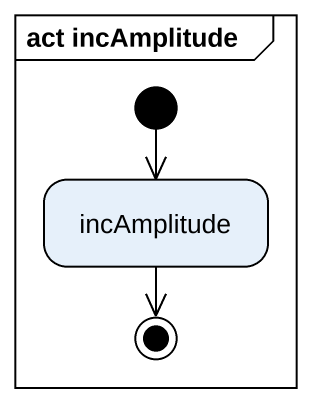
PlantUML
@startuml
mainframe act incAmplitude
hide empty description
state incAmplitude
[*] --> incAmplitude
incAmplitude --> [*]
@enduml
